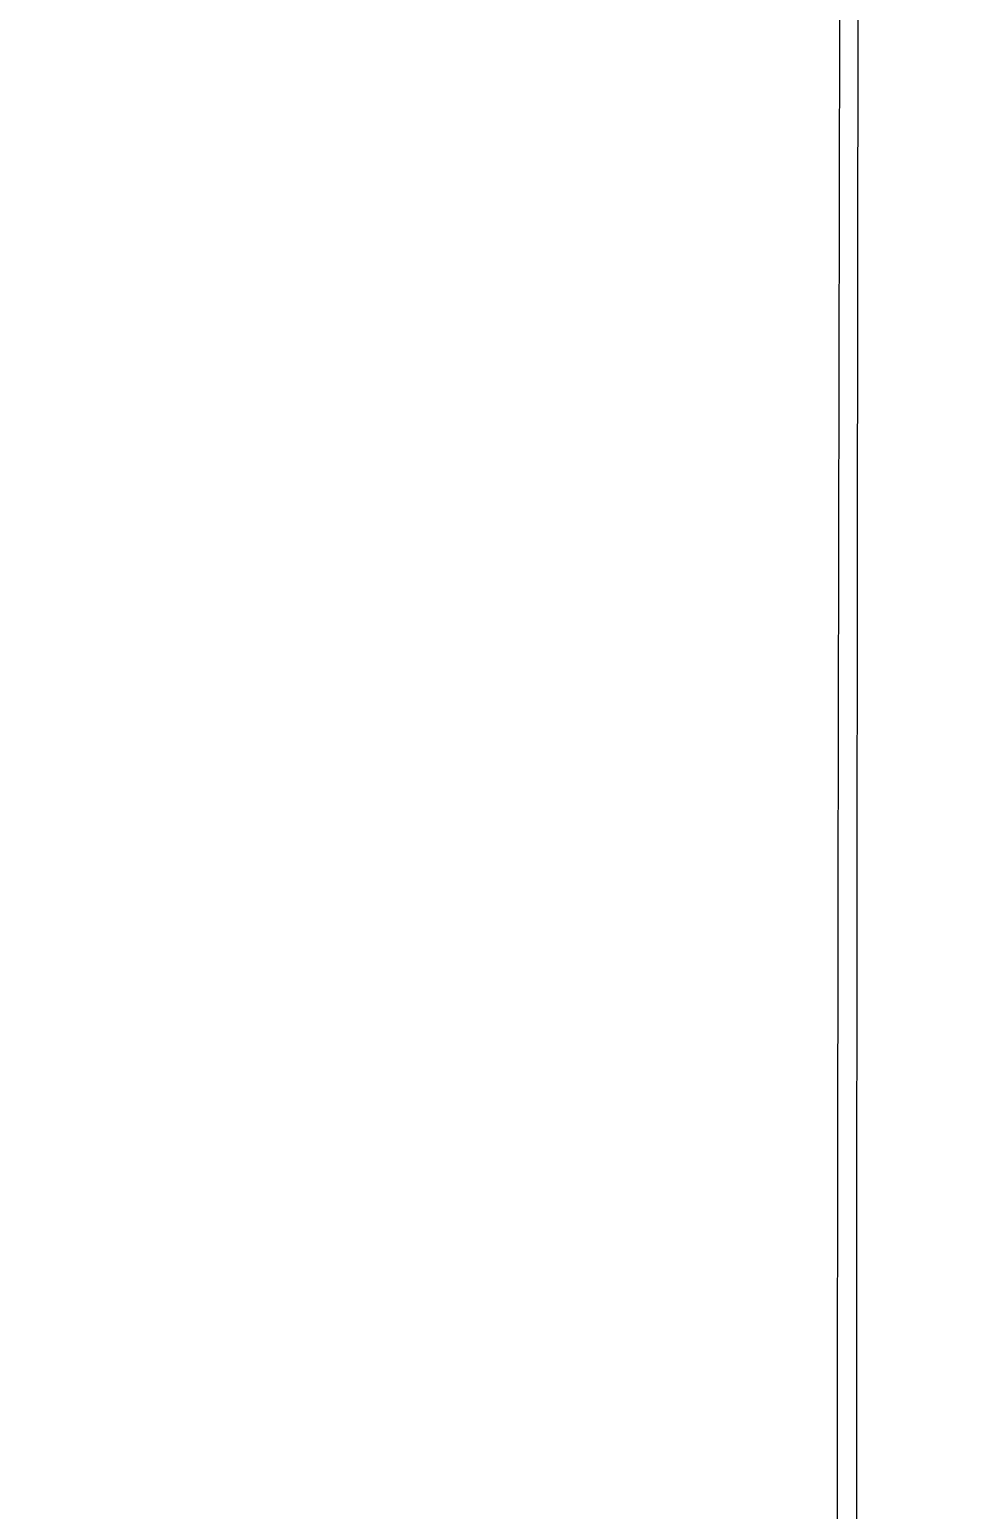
# Model space of a CAD drawing. Header units: millimetres. Extents: x -1138 to -733, y -1269 to -837.
# Drawn here: x -1029.11 to -1010.76, y -1122.86 to -1093.67 of the extents above; entities that cross this region are included whole.
import ezdxf

# ---------------------------------------------------------------- set-up
doc = ezdxf.new("R2010")
doc.units = ezdxf.units.MM
doc.layers.get('0').update_dxf_attribs({"linetype": 'CONTINUOUS'})
doc.layers.get('Defpoints').update_dxf_attribs({"linetype": 'CONTINUOUS'})
doc.layers.add('71', color=7, linetype='CONTINUOUS', true_color=0xffffff)
doc.styles.add('ROMANC', font='romanc.shx', dxfattribs={"bigfont": 'gbcbig.shx'})
doc.dimstyles.new('YanXiu', dxfattribs={"dimtxt": 2.5, "dimasz": 2.2, "dimexe": 0.66, "dimexo": 0.66, "dimgap": 0.66, "dimtad": 0, "dimdsep": 46, "dimtxsty": 'ROMANC', "dimcen": 0, "dimclrd": 256, "dimclre": 131, "dimclrt": 42, "dimazin": 2, "dimtfac": 1, "dimtofl": 0, "dimtmove": 0, "dimatfit": 3, "dimfxl": 0, "dimlwd": 5, "dimlwe": 5, "dimarcsym": 0})

# ---------------------------------------------------------------- blocks, each defined once
blk = doc.blocks.new('*D13')
at = {"lineweight": 5}
blk.add_line((540.672, -814.846), (525.547, -818.101), dxfattribs=at)
blk.add_solid([(525.47, -817.742), (525.624, -818.459), (523.396, -818.563)])
at = {"layer": 'Defpoints', "color": 0}
for p in [(523.396, -818.563), (520.964, -819.087)]:
    blk.add_point(p, dxfattribs=at)
at = {"color": 42, "insert": (546.205, -813.655), "char_height": 2.5, "attachment_point": 5, "rotation": 12.1441, "style": 'ROMANC'}
blk.add_mtext('∅2.49', dxfattribs=at)

msp = doc.modelspace()

# ---------------------------------------------------------------- linework, layer by layer
at = {"layer": '71', "color": 7, "linetype": 'Continuous', "lineweight": 0}
msp.add_open_spline([(-1013.174, -1182.036), (-1013.18, -1176.061), (-1013.184, -1170.087), (-1013.19, -1151.815), (-1013.186, -1139.517), (-1013.162, -1114.922), (-1013.141, -1102.624), (-1013.099, -1084.348), (-1013.083, -1078.369), (-1013.067, -1072.39)], degree=3, knots=[0, 0, 0, 0, 0.163467, 0.163467, 0.499943, 0.499943, 0.836419, 0.836419, 1, 1, 1, 1], dxfattribs=at)
msp.add_open_spline([(-1012.795, -1175.506), (-1012.807, -1146.379), (-1012.793, -1117.235), (-1012.752, -1088.147)], degree=3, dxfattribs=at)

# ---------------------------------------------------------------- dimensions: what is measured, and where the dimension line sits
dim = msp.add_diameter_dim_2p(p1=(-1029.112, -1128.564), p2=(-1026.68, -1128.041), dimstyle='YanXiu')
dim.commit()
dim.dimension.update_dxf_attribs({"geometry": '*D13', "text_midpoint": (-1003.872, -1123.133), "dimtype": 131, "insert": (-1550.077, -309.478)})

doc.saveas('drawing.dxf')
